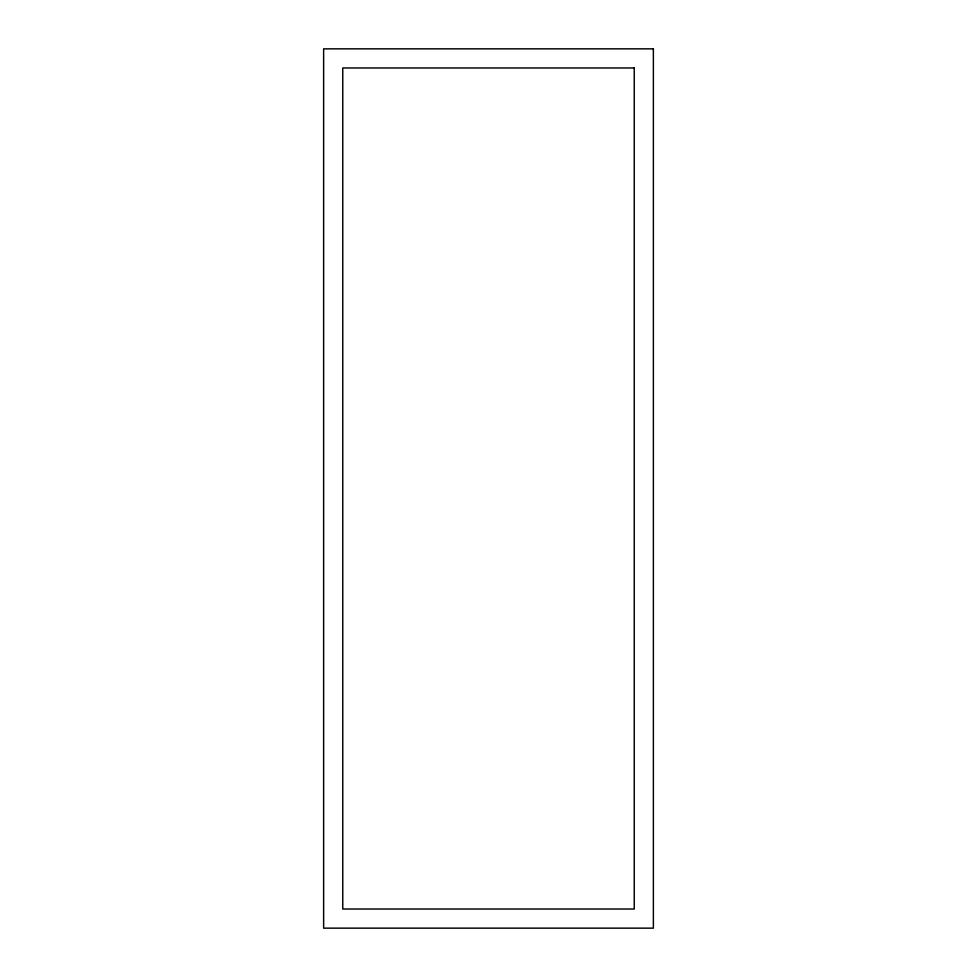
<?xml version="1.0" encoding="UTF-8"?>
<svg xmlns="http://www.w3.org/2000/svg" width="977" height="977" viewBox="0 0 977 977"><rect width="100%" height="100%" fill="white"/><g stroke="black" fill="none" stroke-linecap="round" stroke-linejoin="round"><path stroke-width="1.47" d="M653.369 48.85L323.631 48.85L323.631 928.15L653.369 928.15L653.369 48.85M634.244 67.975L342.756 67.975L342.756 909.025L634.244 909.025L634.244 67.975"/></g></svg>
